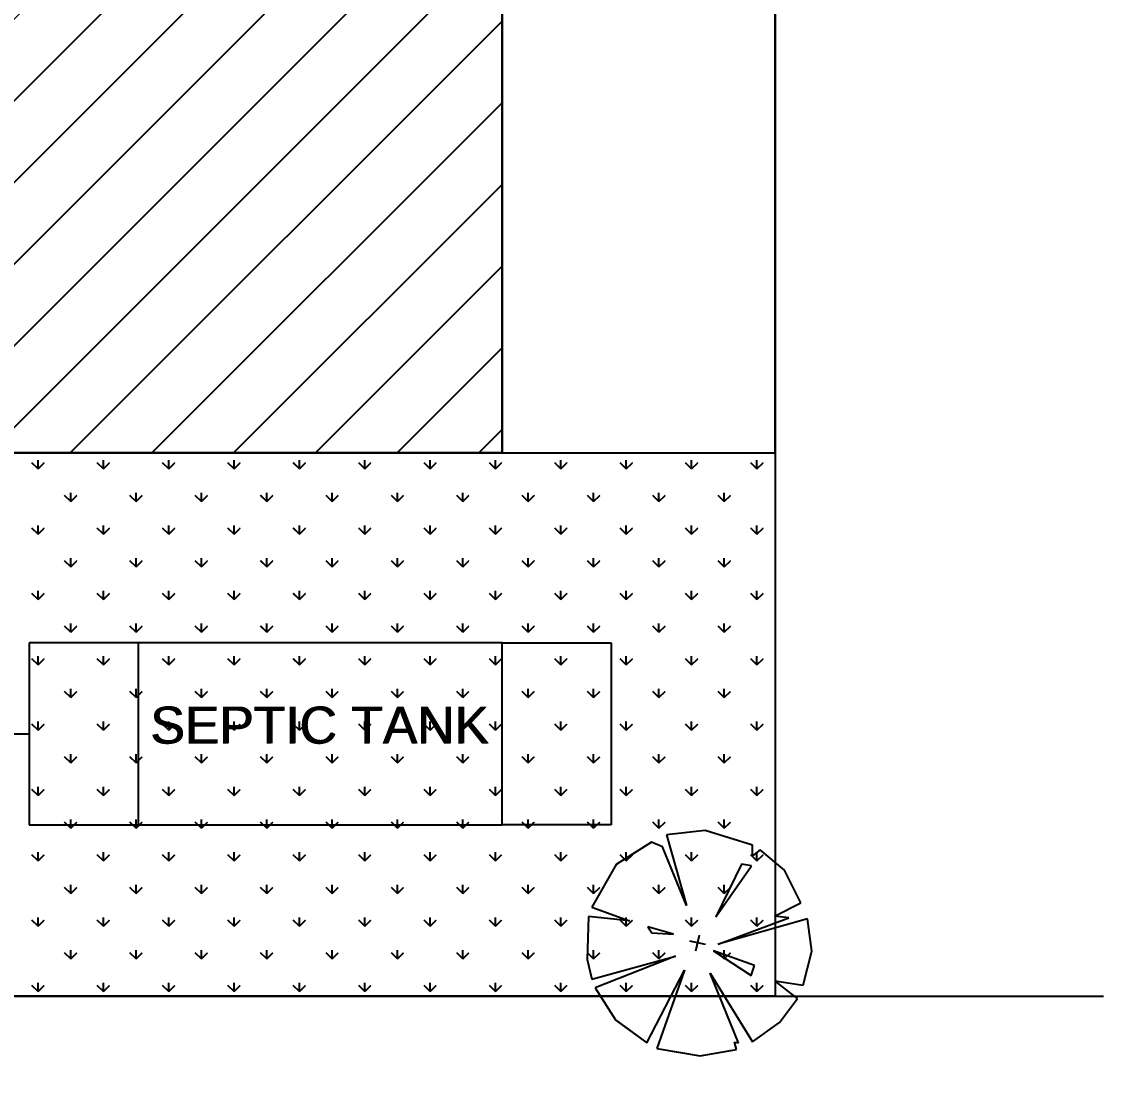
# Model space of a CAD drawing. Header units: metres. Extents: x -9383.9 to -9324.5, y 28762.6 to 28804.7.
# Drawn here: x -9374.06 to -9368.12, y 28786.7 to 28792.5 of the extents above; entities that cross this region are included whole.
import ezdxf

# ---------------------------------------------------------------- set-up
doc = ezdxf.new("R2010")
doc.units = ezdxf.units.M
doc.linetypes.add('CONTINULUS', pattern=[0])
for name, color, linetype, plot in [('BLK_1_LVL_0_BLDG_FOOT_PRINT', 1, 'Continuous', False), ('BLK_1_LVL_0_FRONT_SETBACK', 2, 'Continuous', False), ('BLK_1_LVL_0_SIDE_SETBACK2', 102, 'Continuous', False), ('PLOT_BOUNDARY', 70, 'Continuous', False)]:
    doc.layers.add(name, color=color, linetype=linetype, plot=plot)
for name, color, linetype, lineweight in [('elevation', 5, 'Continuous', 13), ('HATCH', 8, 'Continuous', 0), ('IC', 31, 'Continuous', 0), ('LANDSCAPE', 66, 'Continuous', 13), ('LS-Tree', 96, 'Continuous', 9)]:
    doc.layers.add(name, color=color, linetype=linetype, lineweight=lineweight)
doc.layers.add('SITE_PLAN', color=7, linetype='Continuous')
doc.styles.add('Arial', font='arial.ttf', dxfattribs={"height": 0.2})

# ---------------------------------------------------------------- blocks, each defined once
blk = doc.blocks.new('P8')
at = {"layer": 'LS-Tree', "color": 8}
for p, q in [((-0.1135, 0.759), (-0.3649, 0.6752)), ((0.2217, 0.7311), (-0.1135, 0.759)), ((-0.3649, 0.6752), (-0.1292, 0.2333)), ((0.2375, 0.6595), (0.2217, 0.7311)), ((0.2811, 0.7119), (0.2375, 0.6595)), ((0.4732, 0.6106), (0.2811, 0.7119)), ((-0.454, 0.6036), (-0.6565, 0.4044)), ((-0.3737, 0.5879), (-0.454, 0.6036)), ((0.0838, 0.2001), (0.2462, 0.5914)), ((0.2462, 0.5914), (0.1781, 0.5879)), ((0.6286, 0.4184), (0.4732, 0.6106)), ((-0.1292, 0.2333), (-0.3737, 0.5879)), ((0.1781, 0.5879), (0.0838, 0.2001)), ((-0.6565, 0.4044), (-0.756, 0.0848)), ((0.4714, 0.2909), (0.6286, 0.4184)), ((0.6967, 0.3206), (0.1379, 0.0219)), ((0.1379, 0.0219), (0.5692, 0.2996)), ((0.5692, 0.2996), (0.4714, 0.2909)), ((0.7718, 0.111), (0.6967, 0.3206)), ((-0.756, 0.0848), (-0.4871, 0.0481)), ((0.7648, -0.1283), (0.7718, 0.111)), ((-0.4871, 0.0481), (-0.7648, 0.0167)), ((-0.7648, 0.0167), (-0.7124, -0.2715)), ((-0.1746, 0.0237), (-0.3544, 0.0341)), ((-0.3544, 0.0341), (-0.3213, 0.0009)), ((-0.3213, 0.0009), (-0.1746, 0.0237)), ((0, -0.0551), (0, 0.0551)), ((0.0551, 0), (-0.0551, 0)), ((0.4121, -0.0672), (0.117, -0.0287)), ((0.117, -0.0287), (0.4033, -0.1388)), ((0.4033, -0.1388), (0.4121, -0.0672)), ((-0.653, -0.3956), (-0.1275, -0.1213)), ((-0.1275, -0.1213), (-0.6181, -0.448)), ((0.5692, -0.1405), (0.7648, -0.1283)), ((0.7456, -0.2244), (0.5692, -0.1405)), ((-0.1938, -0.7397), (-0.0483, -0.2009)), ((-0.0483, -0.2009), (-0.1187, -0.7624)), ((0.1275, -0.1842), (0.5081, -0.579)), ((0.4173, -0.6069), (0.1275, -0.1842)), ((-0.7124, -0.2715), (-0.653, -0.3956)), ((0.6618, -0.4113), (0.7456, -0.2244)), ((0.5081, -0.579), (0.6618, -0.4113)), ((-0.6181, -0.448), (-0.4365, -0.6314)), ((-0.4365, -0.6314), (-0.1938, -0.7397)), ((0.1816, -0.7484), (0.4138, -0.6523)), ((0.3894, -0.6069), (0.4173, -0.6069)), ((0.4138, -0.6523), (0.3894, -0.6069)), ((-0.1187, -0.7624), (0.1816, -0.7484))]:
    blk.add_line(p, q, dxfattribs=at)

msp = doc.modelspace()

# ---------------------------------------------------------------- hatches: boundary and pattern name
at = {"layer": 'HATCH', "linetype": 'CONTINULUS', "ltscale": 0.05}
h = msp.add_hatch(dxfattribs=at)
h.set_pattern_fill('ANSI31', color=256, scale=0.1)
h.set_pattern_definition([(45, (118.69473, 0.23734), (-0.224506403, 0.224506403), [])])
h.paths.add_polyline_path([(-9371.4241, 28790.1278), (-9371.4241, 28801.4138), (-9377.1351, 28801.4138), (-9377.1351, 28803.1438), (-9380.5921, 28803.1438), (-9380.5921, 28792.4988), (-9376.2481, 28792.4988), (-9376.2481, 28790.1278)])
at = {"layer": 'LANDSCAPE', "linetype": 'CONTINULUS', "ltscale": 0.05}
h = msp.add_hatch(dxfattribs=at)
h.set_pattern_fill('GRASS', color=256, scale=0.01)
h.set_pattern_definition([(90, (118.69473, 0.23734), (-0.1796051224, 0.1796051224), [0.047625, -0.3115852448]), (45, (118.69473, 0.23734), (-0.1796051224, 0.1796051224), [0.047625, -0.206375]), (135, (118.69473, 0.23734), (-0.1796051224, -0.1796051224), [0.047625, -0.206375])])
h.paths.add_polyline_path([(-9369.9241, 28787.1418), (-9376.2481, 28787.1418), (-9376.2481, 28790.1278), (-9369.9241, 28790.1278)])

# ---------------------------------------------------------------- linework, layer by layer
at = {"layer": 'BLK_1_LVL_0_BLDG_FOOT_PRINT', "color": 25}
msp.add_lwpolyline([(-9371.4241, 28790.1278), (-9371.4241, 28801.4138), (-9377.1351, 28801.4138), (-9377.1351, 28803.1438), (-9380.5921, 28803.1438), (-9380.5921, 28792.4988), (-9376.2481, 28792.4988), (-9376.2481, 28790.1278)], close=True, dxfattribs=at)
at = {"layer": 'BLK_1_LVL_0_FRONT_SETBACK', "color": 2}
msp.add_lwpolyline([(-9369.9241, 28787.1418), (-9380.5921, 28787.1418), (-9380.5921, 28792.4988), (-9376.2481, 28792.4988), (-9376.2481, 28790.1278), (-9369.9241, 28790.1278)], close=True, dxfattribs=at)
at = {"layer": 'BLK_1_LVL_0_SIDE_SETBACK2', "color": 102}
msp.add_lwpolyline([(-9371.4241, 28790.1278), (-9369.9241, 28790.1278), (-9369.9241, 28803.1438), (-9371.4241, 28803.1438)], close=True, dxfattribs=at)
at = {"layer": 'elevation', "ltscale": 0.9}
msp.add_line((-9382.2747, 28787.1418), (-9368.1193, 28787.1418), dxfattribs=at)
at = {"layer": 'IC', "linetype": 'CONTINULUS', "ltscale": 0.05}
msp.add_line((-9374.2191, 28788.5831), (-9374.0241, 28788.5831), dxfattribs=at)
for points in [[(-9373.4241, 28789.0831), (-9374.0241, 28789.0831), (-9374.0241, 28788.0831), (-9373.4241, 28788.0831)], [(-9371.4241, 28789.0831), (-9370.8241, 28789.0831), (-9370.8241, 28788.0831), (-9371.4241, 28788.0831)]]:
    msp.add_lwpolyline(points, dxfattribs=at)
at = {"layer": 'IC'}
msp.add_lwpolyline([(-9373.4241, 28788.0831), (-9371.4241, 28788.0831), (-9371.4241, 28789.0831), (-9373.4241, 28789.0831)], close=True, dxfattribs=at)
at = {"layer": 'LANDSCAPE', "ltscale": 0.05}
msp.add_lwpolyline([(-9369.9241, 28787.1418), (-9376.2481, 28787.1418), (-9376.2481, 28790.1278), (-9369.9241, 28790.1278)], close=True, dxfattribs=at)
at = {"layer": 'PLOT_BOUNDARY'}
msp.add_lwpolyline([(-9369.9241, 28787.1418), (-9380.5921, 28787.1418), (-9380.5921, 28803.1438), (-9369.9241, 28803.1438)], close=True, dxfattribs=at)
at = {"layer": 'PLOT_BOUNDARY', "linetype": 'CONTINULUS', "ltscale": 0.05}
msp.add_lwpolyline([(-9371.4241, 28790.1278), (-9376.2481, 28790.1278), (-9376.2481, 28792.4988), (-9380.5921, 28792.4988), (-9380.5921, 28803.1438), (-9377.1351, 28803.1438), (-9377.1351, 28801.4138), (-9371.4241, 28801.4138)], close=True, dxfattribs=at)
at = {"layer": 'SITE_PLAN'}
for p, q in [((-9371.4241, 28803.1438), (-9371.4241, 28790.1278)), ((-9369.9241, 28803.1438), (-9369.9241, 28787.1418)), ((-9369.9241, 28790.1278), (-9369.9241, 28803.1438)), ((-9371.4241, 28790.1278), (-9371.4241, 28801.4138)), ((-9376.2481, 28790.1278), (-9371.4241, 28790.1278)), ((-9376.2481, 28790.1278), (-9369.9241, 28790.1278)), ((-9371.4241, 28790.1278), (-9369.9241, 28790.1278)), ((-9369.9241, 28790.1278), (-9369.9241, 28787.1418)), ((-9371.4241, 28789.0831), (-9373.4241, 28789.0831)), ((-9373.4241, 28789.0831), (-9373.4241, 28788.0831)), ((-9371.4241, 28788.0831), (-9371.4241, 28789.0831)), ((-9373.4241, 28788.0831), (-9371.4241, 28788.0831)), ((-9370.3076, 28788.0513), (-9370.5202, 28788.0286)), ((-9370.5202, 28788.0286), (-9370.4106, 28787.6399)), ((-9370.0484, 28787.9715), (-9370.3076, 28788.0513)), ((-9370.6026, 28787.9876), (-9370.7965, 28787.8656)), ((-9370.5421, 28787.9613), (-9370.6026, 28787.9876)), ((-9370.0483, 28787.9124), (-9370.0484, 28787.9715)), ((-9370.4106, 28787.6399), (-9370.5421, 28787.9613)), ((-9370.0049, 28787.9462), (-9370.0483, 28787.9124)), ((-9369.8711, 28787.8333), (-9370.0049, 28787.9462)), ((-9370.7965, 28787.8656), (-9370.93, 28787.631)), ((-9370.1075, 28787.8662), (-9370.2486, 28787.577)), ((-9370.2486, 28787.577), (-9370.0532, 28787.8573)), ((-9370.0532, 28787.8573), (-9370.1075, 28787.8662)), ((-9369.7818, 28787.6551), (-9369.8711, 28787.8333)), ((-9370.93, 28787.631), (-9370.7245, 28787.5557)), ((-9369.9276, 28787.5818), (-9369.7818, 28787.6551)), ((-9370.9486, 28787.5788), (-9370.957, 28787.3427)), ((-9370.7245, 28787.5557), (-9370.9486, 28787.5788)), ((-9370.2366, 28787.4273), (-9369.849, 28787.5718)), ((-9369.745, 28787.5663), (-9370.2366, 28787.4273)), ((-9369.849, 28787.5718), (-9369.9276, 28787.5818)), ((-9369.722, 28787.3883), (-9369.745, 28787.5663)), ((-9370.4825, 28787.4826), (-9370.6224, 28787.5218)), ((-9370.6224, 28787.5218), (-9370.602, 28787.49)), ((-9370.602, 28787.49), (-9370.4825, 28787.4826)), ((-9370.3057, 28787.4244), (-9370.3925, 28787.4434)), ((-9370.3586, 28787.3905), (-9370.3396, 28787.4773)), ((-9370.036, 28787.3099), (-9370.2619, 28787.3911)), ((-9370.2619, 28787.3911), (-9370.0553, 28787.255)), ((-9369.7687, 28787.201), (-9369.722, 28787.3883)), ((-9370.957, 28787.3427), (-9370.9317, 28787.2348)), ((-9370.9317, 28787.2348), (-9370.4704, 28787.3603)), ((-9370.4704, 28787.3603), (-9370.9132, 28787.1875)), ((-9370.6292, 28786.8846), (-9370.4218, 28787.284)), ((-9370.4218, 28787.284), (-9370.574, 28786.8538)), ((-9370.2804, 28787.2668), (-9370.0486, 28786.8902)), ((-9370.125, 28786.8838), (-9370.2804, 28787.2668)), ((-9370.0553, 28787.255), (-9370.036, 28787.3099)), ((-9369.9249, 28787.225), (-9369.7687, 28787.201)), ((-9369.8004, 28787.1286), (-9369.9249, 28787.225)), ((-9369.9241, 28787.1418), (-9380.5921, 28787.1418)), ((-9369.9241, 28787.1418), (-9380.5921, 28787.1418)), ((-9370.9132, 28787.1875), (-9370.8017, 28787.0117)), ((-9369.8987, 28786.9958), (-9369.8004, 28787.1286)), ((-9370.8017, 28787.0117), (-9370.6292, 28786.8846)), ((-9370.0486, 28786.8902), (-9369.8987, 28786.9958)), ((-9370.574, 28786.8538), (-9370.335, 28786.813)), ((-9370.335, 28786.813), (-9370.1355, 28786.8487)), ((-9370.147, 28786.8887), (-9370.125, 28786.8838)), ((-9370.1355, 28786.8487), (-9370.147, 28786.8887))]:
    msp.add_line(p, q, dxfattribs=at)
at = {"layer": 'SITE_PLAN', "ltscale": 0.05}
for p, q in [((-9371.4241, 28801.4138), (-9371.4241, 28790.1278)), ((-9376.0427, 28790.1278), (-9371.4241, 28794.7464)), ((-9375.5937, 28790.1278), (-9371.4241, 28794.2974)), ((-9375.1447, 28790.1278), (-9371.4241, 28793.8484)), ((-9374.6957, 28790.1278), (-9371.4241, 28793.3994)), ((-9374.2466, 28790.1278), (-9371.4241, 28792.9504)), ((-9373.7976, 28790.1278), (-9371.4241, 28792.5014)), ((-9373.3486, 28790.1278), (-9371.4241, 28792.0523)), ((-9372.8996, 28790.1278), (-9371.4241, 28791.6033)), ((-9372.4506, 28790.1278), (-9371.4241, 28791.1543)), ((-9372.0016, 28790.1278), (-9371.4241, 28790.7053)), ((-9371.5526, 28790.1278), (-9371.4241, 28790.2563)), ((-9376.2481, 28790.1278), (-9369.9241, 28790.1278)), ((-9371.4241, 28790.1278), (-9376.2481, 28790.1278)), ((-9369.9241, 28790.1278), (-9369.9241, 28787.1418)), ((-9373.9748, 28790.0404), (-9374.0085, 28790.0741)), ((-9373.9748, 28790.0404), (-9373.9748, 28790.0881)), ((-9373.9748, 28790.0404), (-9373.9411, 28790.0741)), ((-9373.6156, 28790.0404), (-9373.6493, 28790.0741)), ((-9373.6156, 28790.0404), (-9373.6156, 28790.0881)), ((-9373.6156, 28790.0404), (-9373.5819, 28790.0741)), ((-9373.2564, 28790.0404), (-9373.2901, 28790.0741)), ((-9373.2564, 28790.0404), (-9373.2564, 28790.0881)), ((-9373.2564, 28790.0404), (-9373.2227, 28790.0741)), ((-9372.8972, 28790.0404), (-9372.9308, 28790.0741)), ((-9372.8972, 28790.0404), (-9372.8972, 28790.0881)), ((-9372.8972, 28790.0404), (-9372.8635, 28790.0741)), ((-9372.538, 28790.0404), (-9372.5716, 28790.0741)), ((-9372.538, 28790.0404), (-9372.538, 28790.0881)), ((-9372.538, 28790.0404), (-9372.5043, 28790.0741)), ((-9372.1788, 28790.0404), (-9372.2124, 28790.0741)), ((-9372.1788, 28790.0404), (-9372.1788, 28790.0881)), ((-9372.1788, 28790.0404), (-9372.1451, 28790.0741)), ((-9371.8195, 28790.0404), (-9371.8532, 28790.0741)), ((-9371.8195, 28790.0404), (-9371.8195, 28790.0881)), ((-9371.8195, 28790.0404), (-9371.7859, 28790.0741)), ((-9371.4603, 28790.0404), (-9371.494, 28790.0741)), ((-9371.4603, 28790.0404), (-9371.4603, 28790.0881)), ((-9371.4603, 28790.0404), (-9371.4267, 28790.0741)), ((-9371.1011, 28790.0404), (-9371.1348, 28790.0741)), ((-9371.1011, 28790.0404), (-9371.1011, 28790.0881)), ((-9371.1011, 28790.0404), (-9371.0674, 28790.0741)), ((-9370.7419, 28790.0404), (-9370.7756, 28790.0741)), ((-9370.7419, 28790.0404), (-9370.7419, 28790.0881)), ((-9370.7419, 28790.0404), (-9370.7082, 28790.0741)), ((-9370.3827, 28790.0404), (-9370.4164, 28790.0741)), ((-9370.3827, 28790.0404), (-9370.3827, 28790.0881)), ((-9370.3827, 28790.0404), (-9370.349, 28790.0741)), ((-9370.0235, 28790.0404), (-9370.0572, 28790.0741)), ((-9370.0235, 28790.0404), (-9370.0235, 28790.0881)), ((-9370.0235, 28790.0404), (-9369.9898, 28790.0741)), ((-9373.7952, 28789.8608), (-9373.8289, 28789.8945)), ((-9373.7952, 28789.8608), (-9373.7952, 28789.9085)), ((-9373.7952, 28789.8608), (-9373.7615, 28789.8945)), ((-9373.436, 28789.8608), (-9373.4697, 28789.8945)), ((-9373.436, 28789.8608), (-9373.436, 28789.9085)), ((-9373.436, 28789.8608), (-9373.4023, 28789.8945)), ((-9373.0768, 28789.8608), (-9373.1105, 28789.8945)), ((-9373.0768, 28789.8608), (-9373.0768, 28789.9085)), ((-9373.0768, 28789.8608), (-9373.0431, 28789.8945)), ((-9372.7176, 28789.8608), (-9372.7512, 28789.8945)), ((-9372.7176, 28789.8608), (-9372.7176, 28789.9085)), ((-9372.7176, 28789.8608), (-9372.6839, 28789.8945)), ((-9372.3584, 28789.8608), (-9372.392, 28789.8945)), ((-9372.3584, 28789.8608), (-9372.3584, 28789.9085)), ((-9372.3584, 28789.8608), (-9372.3247, 28789.8945)), ((-9371.9991, 28789.8608), (-9372.0328, 28789.8945)), ((-9371.9991, 28789.8608), (-9371.9991, 28789.9085)), ((-9371.9991, 28789.8608), (-9371.9655, 28789.8945)), ((-9371.6399, 28789.8608), (-9371.6736, 28789.8945)), ((-9371.6399, 28789.8608), (-9371.6399, 28789.9085)), ((-9371.6399, 28789.8608), (-9371.6063, 28789.8945)), ((-9371.2807, 28789.8608), (-9371.3144, 28789.8945)), ((-9371.2807, 28789.8608), (-9371.2807, 28789.9085)), ((-9371.2807, 28789.8608), (-9371.247, 28789.8945)), ((-9370.9215, 28789.8608), (-9370.9552, 28789.8945)), ((-9370.9215, 28789.8608), (-9370.9215, 28789.9085)), ((-9370.9215, 28789.8608), (-9370.8878, 28789.8945)), ((-9370.5623, 28789.8608), (-9370.596, 28789.8945)), ((-9370.5623, 28789.8608), (-9370.5623, 28789.9085)), ((-9370.5623, 28789.8608), (-9370.5286, 28789.8945)), ((-9370.2031, 28789.8608), (-9370.2368, 28789.8945)), ((-9370.2031, 28789.8608), (-9370.2031, 28789.9085)), ((-9370.2031, 28789.8608), (-9370.1694, 28789.8945)), ((-9373.9748, 28789.6812), (-9374.0085, 28789.7149)), ((-9373.9748, 28789.6812), (-9373.9748, 28789.7289)), ((-9373.9748, 28789.6812), (-9373.9411, 28789.7149)), ((-9373.6156, 28789.6812), (-9373.6493, 28789.7149)), ((-9373.6156, 28789.6812), (-9373.6156, 28789.7289)), ((-9373.6156, 28789.6812), (-9373.5819, 28789.7149)), ((-9373.2564, 28789.6812), (-9373.2901, 28789.7149)), ((-9373.2564, 28789.6812), (-9373.2564, 28789.7289)), ((-9373.2564, 28789.6812), (-9373.2227, 28789.7149)), ((-9372.8972, 28789.6812), (-9372.9308, 28789.7149)), ((-9372.8972, 28789.6812), (-9372.8972, 28789.7289)), ((-9372.8972, 28789.6812), (-9372.8635, 28789.7149)), ((-9372.538, 28789.6812), (-9372.5716, 28789.7149)), ((-9372.538, 28789.6812), (-9372.538, 28789.7289)), ((-9372.538, 28789.6812), (-9372.5043, 28789.7149)), ((-9372.1788, 28789.6812), (-9372.2124, 28789.7149)), ((-9372.1788, 28789.6812), (-9372.1788, 28789.7289)), ((-9372.1788, 28789.6812), (-9372.1451, 28789.7149)), ((-9371.8195, 28789.6812), (-9371.8532, 28789.7149)), ((-9371.8195, 28789.6812), (-9371.8195, 28789.7289)), ((-9371.8195, 28789.6812), (-9371.7859, 28789.7149)), ((-9371.4603, 28789.6812), (-9371.494, 28789.7149)), ((-9371.4603, 28789.6812), (-9371.4603, 28789.7289)), ((-9371.4603, 28789.6812), (-9371.4267, 28789.7149)), ((-9371.1011, 28789.6812), (-9371.1348, 28789.7149)), ((-9371.1011, 28789.6812), (-9371.1011, 28789.7289)), ((-9371.1011, 28789.6812), (-9371.0674, 28789.7149)), ((-9370.7419, 28789.6812), (-9370.7756, 28789.7149)), ((-9370.7419, 28789.6812), (-9370.7419, 28789.7289)), ((-9370.7419, 28789.6812), (-9370.7082, 28789.7149)), ((-9370.3827, 28789.6812), (-9370.4164, 28789.7149)), ((-9370.3827, 28789.6812), (-9370.3827, 28789.7289)), ((-9370.3827, 28789.6812), (-9370.349, 28789.7149)), ((-9370.0235, 28789.6812), (-9370.0572, 28789.7149)), ((-9370.0235, 28789.6812), (-9370.0235, 28789.7289)), ((-9370.0235, 28789.6812), (-9369.9898, 28789.7149)), ((-9373.7952, 28789.5016), (-9373.8289, 28789.5353)), ((-9373.7952, 28789.5016), (-9373.7952, 28789.5492)), ((-9373.7952, 28789.5016), (-9373.7615, 28789.5353)), ((-9373.436, 28789.5016), (-9373.4697, 28789.5353)), ((-9373.436, 28789.5016), (-9373.436, 28789.5492)), ((-9373.436, 28789.5016), (-9373.4023, 28789.5353)), ((-9373.0768, 28789.5016), (-9373.1105, 28789.5353)), ((-9373.0768, 28789.5016), (-9373.0768, 28789.5492)), ((-9373.0768, 28789.5016), (-9373.0431, 28789.5353)), ((-9372.7176, 28789.5016), (-9372.7512, 28789.5353)), ((-9372.7176, 28789.5016), (-9372.7176, 28789.5492)), ((-9372.7176, 28789.5016), (-9372.6839, 28789.5353)), ((-9372.3584, 28789.5016), (-9372.392, 28789.5353)), ((-9372.3584, 28789.5016), (-9372.3584, 28789.5492)), ((-9372.3584, 28789.5016), (-9372.3247, 28789.5353)), ((-9371.9991, 28789.5016), (-9372.0328, 28789.5353)), ((-9371.9991, 28789.5016), (-9371.9991, 28789.5492)), ((-9371.9991, 28789.5016), (-9371.9655, 28789.5353)), ((-9371.6399, 28789.5016), (-9371.6736, 28789.5353)), ((-9371.6399, 28789.5016), (-9371.6399, 28789.5492)), ((-9371.6399, 28789.5016), (-9371.6063, 28789.5353)), ((-9371.2807, 28789.5016), (-9371.3144, 28789.5353)), ((-9371.2807, 28789.5016), (-9371.2807, 28789.5492)), ((-9371.2807, 28789.5016), (-9371.247, 28789.5353)), ((-9370.9215, 28789.5016), (-9370.9552, 28789.5353)), ((-9370.9215, 28789.5016), (-9370.9215, 28789.5492)), ((-9370.9215, 28789.5016), (-9370.8878, 28789.5353)), ((-9370.5623, 28789.5016), (-9370.596, 28789.5353)), ((-9370.5623, 28789.5016), (-9370.5623, 28789.5492)), ((-9370.5623, 28789.5016), (-9370.5286, 28789.5353)), ((-9370.2031, 28789.5016), (-9370.2368, 28789.5353)), ((-9370.2031, 28789.5016), (-9370.2031, 28789.5492)), ((-9370.2031, 28789.5016), (-9370.1694, 28789.5353)), ((-9373.9748, 28789.322), (-9374.0085, 28789.3557)), ((-9373.9748, 28789.322), (-9373.9748, 28789.3696)), ((-9373.9748, 28789.322), (-9373.9411, 28789.3557)), ((-9373.6156, 28789.322), (-9373.6493, 28789.3557)), ((-9373.6156, 28789.322), (-9373.6156, 28789.3696)), ((-9373.6156, 28789.322), (-9373.5819, 28789.3557)), ((-9373.2564, 28789.322), (-9373.2901, 28789.3557)), ((-9373.2564, 28789.322), (-9373.2564, 28789.3696)), ((-9373.2564, 28789.322), (-9373.2227, 28789.3557)), ((-9372.8972, 28789.322), (-9372.9308, 28789.3557)), ((-9372.8972, 28789.322), (-9372.8972, 28789.3696)), ((-9372.8972, 28789.322), (-9372.8635, 28789.3557)), ((-9372.538, 28789.322), (-9372.5716, 28789.3557)), ((-9372.538, 28789.322), (-9372.538, 28789.3696)), ((-9372.538, 28789.322), (-9372.5043, 28789.3557)), ((-9372.1788, 28789.322), (-9372.2124, 28789.3557)), ((-9372.1788, 28789.322), (-9372.1788, 28789.3696)), ((-9372.1788, 28789.322), (-9372.1451, 28789.3557)), ((-9371.8195, 28789.322), (-9371.8532, 28789.3557)), ((-9371.8195, 28789.322), (-9371.8195, 28789.3696)), ((-9371.8195, 28789.322), (-9371.7859, 28789.3557)), ((-9371.4603, 28789.322), (-9371.494, 28789.3557)), ((-9371.4603, 28789.322), (-9371.4603, 28789.3696)), ((-9371.4603, 28789.322), (-9371.4267, 28789.3557)), ((-9371.1011, 28789.322), (-9371.1348, 28789.3557)), ((-9371.1011, 28789.322), (-9371.1011, 28789.3696)), ((-9371.1011, 28789.322), (-9371.0674, 28789.3557)), ((-9370.7419, 28789.322), (-9370.7756, 28789.3557)), ((-9370.7419, 28789.322), (-9370.7419, 28789.3696)), ((-9370.7419, 28789.322), (-9370.7082, 28789.3557)), ((-9370.3827, 28789.322), (-9370.4164, 28789.3557)), ((-9370.3827, 28789.322), (-9370.3827, 28789.3696)), ((-9370.3827, 28789.322), (-9370.349, 28789.3557)), ((-9370.0235, 28789.322), (-9370.0572, 28789.3557)), ((-9370.0235, 28789.322), (-9370.0235, 28789.3696)), ((-9370.0235, 28789.322), (-9369.9898, 28789.3557)), ((-9373.7952, 28789.1424), (-9373.8289, 28789.1761)), ((-9373.7952, 28789.1424), (-9373.7952, 28789.19)), ((-9373.7952, 28789.1424), (-9373.7615, 28789.1761)), ((-9373.436, 28789.1424), (-9373.4697, 28789.1761)), ((-9373.436, 28789.1424), (-9373.436, 28789.19)), ((-9373.436, 28789.1424), (-9373.4023, 28789.1761)), ((-9373.0768, 28789.1424), (-9373.1105, 28789.1761)), ((-9373.0768, 28789.1424), (-9373.0768, 28789.19)), ((-9373.0768, 28789.1424), (-9373.0431, 28789.1761)), ((-9372.7176, 28789.1424), (-9372.7512, 28789.1761)), ((-9372.7176, 28789.1424), (-9372.7176, 28789.19)), ((-9372.7176, 28789.1424), (-9372.6839, 28789.1761)), ((-9372.3584, 28789.1424), (-9372.392, 28789.1761)), ((-9372.3584, 28789.1424), (-9372.3584, 28789.19)), ((-9372.3584, 28789.1424), (-9372.3247, 28789.1761)), ((-9371.9991, 28789.1424), (-9372.0328, 28789.1761)), ((-9371.9991, 28789.1424), (-9371.9991, 28789.19)), ((-9371.9991, 28789.1424), (-9371.9655, 28789.1761)), ((-9371.6399, 28789.1424), (-9371.6736, 28789.1761)), ((-9371.6399, 28789.1424), (-9371.6399, 28789.19)), ((-9371.6399, 28789.1424), (-9371.6063, 28789.1761)), ((-9371.2807, 28789.1424), (-9371.3144, 28789.1761)), ((-9371.2807, 28789.1424), (-9371.2807, 28789.19)), ((-9371.2807, 28789.1424), (-9371.247, 28789.1761)), ((-9370.9215, 28789.1424), (-9370.9552, 28789.1761)), ((-9370.9215, 28789.1424), (-9370.9215, 28789.19)), ((-9370.9215, 28789.1424), (-9370.8878, 28789.1761)), ((-9370.5623, 28789.1424), (-9370.596, 28789.1761)), ((-9370.5623, 28789.1424), (-9370.5623, 28789.19)), ((-9370.5623, 28789.1424), (-9370.5286, 28789.1761)), ((-9370.2031, 28789.1424), (-9370.2368, 28789.1761)), ((-9370.2031, 28789.1424), (-9370.2031, 28789.19)), ((-9370.2031, 28789.1424), (-9370.1694, 28789.1761)), ((-9373.4241, 28789.0831), (-9374.0241, 28789.0831)), ((-9374.0241, 28789.0831), (-9374.0241, 28788.0831)), ((-9371.4241, 28789.0831), (-9370.8241, 28789.0831)), ((-9370.8241, 28789.0831), (-9370.8241, 28788.0831)), ((-9373.9748, 28788.9628), (-9374.0085, 28788.9965)), ((-9373.9748, 28788.9628), (-9373.9748, 28789.0104)), ((-9373.9748, 28788.9628), (-9373.9411, 28788.9965)), ((-9373.6156, 28788.9628), (-9373.6493, 28788.9965)), ((-9373.6156, 28788.9628), (-9373.6156, 28789.0104)), ((-9373.6156, 28788.9628), (-9373.5819, 28788.9965)), ((-9373.2564, 28788.9628), (-9373.2901, 28788.9965)), ((-9373.2564, 28788.9628), (-9373.2564, 28789.0104)), ((-9373.2564, 28788.9628), (-9373.2227, 28788.9965)), ((-9372.8972, 28788.9628), (-9372.9308, 28788.9965)), ((-9372.8972, 28788.9628), (-9372.8972, 28789.0104)), ((-9372.8972, 28788.9628), (-9372.8635, 28788.9965)), ((-9372.538, 28788.9628), (-9372.5716, 28788.9965)), ((-9372.538, 28788.9628), (-9372.538, 28789.0104)), ((-9372.538, 28788.9628), (-9372.5043, 28788.9965)), ((-9372.1788, 28788.9628), (-9372.2124, 28788.9965)), ((-9372.1788, 28788.9628), (-9372.1788, 28789.0104)), ((-9372.1788, 28788.9628), (-9372.1451, 28788.9965)), ((-9371.8195, 28788.9628), (-9371.8532, 28788.9965)), ((-9371.8195, 28788.9628), (-9371.8195, 28789.0104)), ((-9371.8195, 28788.9628), (-9371.7859, 28788.9965)), ((-9371.4603, 28788.9628), (-9371.494, 28788.9965)), ((-9371.4603, 28788.9628), (-9371.4603, 28789.0104)), ((-9371.4603, 28788.9628), (-9371.4267, 28788.9965)), ((-9371.1011, 28788.9628), (-9371.1348, 28788.9965)), ((-9371.1011, 28788.9628), (-9371.1011, 28789.0104)), ((-9371.1011, 28788.9628), (-9371.0674, 28788.9965)), ((-9370.7419, 28788.9628), (-9370.7756, 28788.9965)), ((-9370.7419, 28788.9628), (-9370.7419, 28789.0104)), ((-9370.7419, 28788.9628), (-9370.7082, 28788.9965)), ((-9370.3827, 28788.9628), (-9370.4164, 28788.9965)), ((-9370.3827, 28788.9628), (-9370.3827, 28789.0104)), ((-9370.3827, 28788.9628), (-9370.349, 28788.9965)), ((-9370.0235, 28788.9628), (-9370.0572, 28788.9965)), ((-9370.0235, 28788.9628), (-9370.0235, 28789.0104)), ((-9370.0235, 28788.9628), (-9369.9898, 28788.9965)), ((-9373.7952, 28788.7832), (-9373.8289, 28788.8169)), ((-9373.7952, 28788.7832), (-9373.7952, 28788.8308)), ((-9373.7952, 28788.7832), (-9373.7615, 28788.8169)), ((-9373.436, 28788.7832), (-9373.4697, 28788.8169)), ((-9373.436, 28788.7832), (-9373.436, 28788.8308)), ((-9373.436, 28788.7832), (-9373.4023, 28788.8169)), ((-9373.0768, 28788.7832), (-9373.1105, 28788.8169)), ((-9373.0768, 28788.7832), (-9373.0768, 28788.8308)), ((-9373.0768, 28788.7832), (-9373.0431, 28788.8169)), ((-9372.7176, 28788.7832), (-9372.7512, 28788.8169)), ((-9372.7176, 28788.7832), (-9372.7176, 28788.8308)), ((-9372.7176, 28788.7832), (-9372.6839, 28788.8169)), ((-9372.3584, 28788.7832), (-9372.392, 28788.8169)), ((-9372.3584, 28788.7832), (-9372.3584, 28788.8308)), ((-9372.3584, 28788.7832), (-9372.3247, 28788.8169)), ((-9371.9991, 28788.7832), (-9372.0328, 28788.8169)), ((-9371.9991, 28788.7832), (-9371.9991, 28788.8308)), ((-9371.9991, 28788.7832), (-9371.9655, 28788.8169)), ((-9371.6399, 28788.7832), (-9371.6736, 28788.8169)), ((-9371.6399, 28788.7832), (-9371.6399, 28788.8308)), ((-9371.6399, 28788.7832), (-9371.6063, 28788.8169)), ((-9371.2807, 28788.7832), (-9371.3144, 28788.8169)), ((-9371.2807, 28788.7832), (-9371.2807, 28788.8308)), ((-9371.2807, 28788.7832), (-9371.247, 28788.8169)), ((-9370.9215, 28788.7832), (-9370.9552, 28788.8169)), ((-9370.9215, 28788.7832), (-9370.9215, 28788.8308)), ((-9370.9215, 28788.7832), (-9370.8878, 28788.8169)), ((-9370.5623, 28788.7832), (-9370.596, 28788.8169)), ((-9370.5623, 28788.7832), (-9370.5623, 28788.8308)), ((-9370.5623, 28788.7832), (-9370.5286, 28788.8169)), ((-9370.2031, 28788.7832), (-9370.2368, 28788.8169)), ((-9370.2031, 28788.7832), (-9370.2031, 28788.8308)), ((-9370.2031, 28788.7832), (-9370.1694, 28788.8169)), ((-9373.9748, 28788.6036), (-9374.0085, 28788.6373)), ((-9373.9748, 28788.6036), (-9373.9748, 28788.6512)), ((-9373.9748, 28788.6036), (-9373.9411, 28788.6373)), ((-9373.6156, 28788.6036), (-9373.6493, 28788.6373)), ((-9373.6156, 28788.6036), (-9373.6156, 28788.6512)), ((-9373.6156, 28788.6036), (-9373.5819, 28788.6373)), ((-9373.2564, 28788.6036), (-9373.2901, 28788.6373)), ((-9373.2564, 28788.6036), (-9373.2564, 28788.6512)), ((-9373.2564, 28788.6036), (-9373.2227, 28788.6373)), ((-9372.8972, 28788.6036), (-9372.9308, 28788.6373)), ((-9372.8972, 28788.6036), (-9372.8972, 28788.6512)), ((-9372.8972, 28788.6036), (-9372.8635, 28788.6373)), ((-9372.538, 28788.6036), (-9372.5716, 28788.6373)), ((-9372.538, 28788.6036), (-9372.538, 28788.6512)), ((-9372.538, 28788.6036), (-9372.5043, 28788.6373)), ((-9372.1788, 28788.6036), (-9372.2124, 28788.6373)), ((-9372.1788, 28788.6036), (-9372.1788, 28788.6512)), ((-9372.1788, 28788.6036), (-9372.1451, 28788.6373)), ((-9371.8195, 28788.6036), (-9371.8532, 28788.6373)), ((-9371.8195, 28788.6036), (-9371.8195, 28788.6512)), ((-9371.8195, 28788.6036), (-9371.7859, 28788.6373)), ((-9371.4603, 28788.6036), (-9371.494, 28788.6373)), ((-9371.4603, 28788.6036), (-9371.4603, 28788.6512)), ((-9371.4603, 28788.6036), (-9371.4267, 28788.6373)), ((-9371.1011, 28788.6036), (-9371.1348, 28788.6373)), ((-9371.1011, 28788.6036), (-9371.1011, 28788.6512)), ((-9371.1011, 28788.6036), (-9371.0674, 28788.6373)), ((-9370.7419, 28788.6036), (-9370.7756, 28788.6373)), ((-9370.7419, 28788.6036), (-9370.7419, 28788.6512)), ((-9370.7419, 28788.6036), (-9370.7082, 28788.6373)), ((-9370.3827, 28788.6036), (-9370.4164, 28788.6373)), ((-9370.3827, 28788.6036), (-9370.3827, 28788.6512)), ((-9370.3827, 28788.6036), (-9370.349, 28788.6373)), ((-9370.0235, 28788.6036), (-9370.0572, 28788.6373)), ((-9370.0235, 28788.6036), (-9370.0235, 28788.6512)), ((-9370.0235, 28788.6036), (-9369.9898, 28788.6373)), ((-9374.2191, 28788.5831), (-9374.0241, 28788.5831)), ((-9373.7952, 28788.424), (-9373.8289, 28788.4577)), ((-9373.7952, 28788.424), (-9373.7952, 28788.4716)), ((-9373.7952, 28788.424), (-9373.7615, 28788.4577)), ((-9373.436, 28788.424), (-9373.4697, 28788.4577)), ((-9373.436, 28788.424), (-9373.436, 28788.4716)), ((-9373.436, 28788.424), (-9373.4023, 28788.4577)), ((-9373.0768, 28788.424), (-9373.1105, 28788.4577)), ((-9373.0768, 28788.424), (-9373.0768, 28788.4716)), ((-9373.0768, 28788.424), (-9373.0431, 28788.4577)), ((-9372.7176, 28788.424), (-9372.7512, 28788.4577)), ((-9372.7176, 28788.424), (-9372.7176, 28788.4716)), ((-9372.7176, 28788.424), (-9372.6839, 28788.4577)), ((-9372.3584, 28788.424), (-9372.392, 28788.4577)), ((-9372.3584, 28788.424), (-9372.3584, 28788.4716)), ((-9372.3584, 28788.424), (-9372.3247, 28788.4577)), ((-9371.9991, 28788.424), (-9372.0328, 28788.4577)), ((-9371.9991, 28788.424), (-9371.9991, 28788.4716)), ((-9371.9991, 28788.424), (-9371.9655, 28788.4577)), ((-9371.6399, 28788.424), (-9371.6736, 28788.4577)), ((-9371.6399, 28788.424), (-9371.6399, 28788.4716)), ((-9371.6399, 28788.424), (-9371.6063, 28788.4577)), ((-9371.2807, 28788.424), (-9371.3144, 28788.4577)), ((-9371.2807, 28788.424), (-9371.2807, 28788.4716)), ((-9371.2807, 28788.424), (-9371.247, 28788.4577)), ((-9370.9215, 28788.424), (-9370.9552, 28788.4577)), ((-9370.9215, 28788.424), (-9370.9215, 28788.4716)), ((-9370.9215, 28788.424), (-9370.8878, 28788.4577)), ((-9370.5623, 28788.424), (-9370.596, 28788.4577)), ((-9370.5623, 28788.424), (-9370.5623, 28788.4716)), ((-9370.5623, 28788.424), (-9370.5286, 28788.4577)), ((-9370.2031, 28788.424), (-9370.2368, 28788.4577)), ((-9370.2031, 28788.424), (-9370.2031, 28788.4716)), ((-9370.2031, 28788.424), (-9370.1694, 28788.4577)), ((-9373.9748, 28788.2444), (-9374.0085, 28788.2781)), ((-9373.9748, 28788.2444), (-9373.9748, 28788.292)), ((-9373.9748, 28788.2444), (-9373.9411, 28788.2781)), ((-9373.6156, 28788.2444), (-9373.6493, 28788.2781)), ((-9373.6156, 28788.2444), (-9373.6156, 28788.292)), ((-9373.6156, 28788.2444), (-9373.5819, 28788.2781)), ((-9373.2564, 28788.2444), (-9373.2901, 28788.2781)), ((-9373.2564, 28788.2444), (-9373.2564, 28788.292)), ((-9373.2564, 28788.2444), (-9373.2227, 28788.2781)), ((-9372.8972, 28788.2444), (-9372.9308, 28788.2781)), ((-9372.8972, 28788.2444), (-9372.8972, 28788.292)), ((-9372.8972, 28788.2444), (-9372.8635, 28788.2781)), ((-9372.538, 28788.2444), (-9372.5716, 28788.2781)), ((-9372.538, 28788.2444), (-9372.538, 28788.292)), ((-9372.538, 28788.2444), (-9372.5043, 28788.2781)), ((-9372.1788, 28788.2444), (-9372.2124, 28788.2781)), ((-9372.1788, 28788.2444), (-9372.1788, 28788.292)), ((-9372.1788, 28788.2444), (-9372.1451, 28788.2781)), ((-9371.8195, 28788.2444), (-9371.8532, 28788.2781)), ((-9371.8195, 28788.2444), (-9371.8195, 28788.292)), ((-9371.8195, 28788.2444), (-9371.7859, 28788.2781)), ((-9371.4603, 28788.2444), (-9371.494, 28788.2781)), ((-9371.4603, 28788.2444), (-9371.4603, 28788.292)), ((-9371.4603, 28788.2444), (-9371.4267, 28788.2781)), ((-9371.1011, 28788.2444), (-9371.1348, 28788.2781)), ((-9371.1011, 28788.2444), (-9371.1011, 28788.292)), ((-9371.1011, 28788.2444), (-9371.0674, 28788.2781)), ((-9370.7419, 28788.2444), (-9370.7756, 28788.2781)), ((-9370.7419, 28788.2444), (-9370.7419, 28788.292)), ((-9370.7419, 28788.2444), (-9370.7082, 28788.2781)), ((-9370.3827, 28788.2444), (-9370.4164, 28788.2781)), ((-9370.3827, 28788.2444), (-9370.3827, 28788.292)), ((-9370.3827, 28788.2444), (-9370.349, 28788.2781)), ((-9370.0235, 28788.2444), (-9370.0572, 28788.2781)), ((-9370.0235, 28788.2444), (-9370.0235, 28788.292)), ((-9370.0235, 28788.2444), (-9369.9898, 28788.2781)), ((-9373.7952, 28788.0648), (-9373.8289, 28788.0985)), ((-9373.7952, 28788.0648), (-9373.7952, 28788.1124)), ((-9373.7952, 28788.0648), (-9373.7615, 28788.0985)), ((-9373.436, 28788.0648), (-9373.4697, 28788.0985)), ((-9373.436, 28788.0648), (-9373.436, 28788.1124)), ((-9373.436, 28788.0648), (-9373.4023, 28788.0985)), ((-9373.0768, 28788.0648), (-9373.1105, 28788.0985)), ((-9373.0768, 28788.0648), (-9373.0768, 28788.1124)), ((-9373.0768, 28788.0648), (-9373.0431, 28788.0985)), ((-9372.7176, 28788.0648), (-9372.7512, 28788.0985)), ((-9372.7176, 28788.0648), (-9372.7176, 28788.1124)), ((-9372.7176, 28788.0648), (-9372.6839, 28788.0985)), ((-9372.3584, 28788.0648), (-9372.392, 28788.0985)), ((-9372.3584, 28788.0648), (-9372.3584, 28788.1124)), ((-9372.3584, 28788.0648), (-9372.3247, 28788.0985)), ((-9371.9991, 28788.0648), (-9372.0328, 28788.0985)), ((-9371.9991, 28788.0648), (-9371.9991, 28788.1124)), ((-9371.9991, 28788.0648), (-9371.9655, 28788.0985)), ((-9371.6399, 28788.0648), (-9371.6736, 28788.0985)), ((-9371.6399, 28788.0648), (-9371.6399, 28788.1124)), ((-9371.6399, 28788.0648), (-9371.6063, 28788.0985)), ((-9371.2807, 28788.0648), (-9371.3144, 28788.0985)), ((-9371.2807, 28788.0648), (-9371.2807, 28788.1124)), ((-9371.2807, 28788.0648), (-9371.247, 28788.0985)), ((-9370.9215, 28788.0648), (-9370.9552, 28788.0985)), ((-9370.9215, 28788.0648), (-9370.9215, 28788.1124)), ((-9370.9215, 28788.0648), (-9370.8878, 28788.0985)), ((-9370.5623, 28788.0648), (-9370.596, 28788.0985)), ((-9370.5623, 28788.0648), (-9370.5623, 28788.1124)), ((-9370.5623, 28788.0648), (-9370.5286, 28788.0985)), ((-9370.2031, 28788.0648), (-9370.2368, 28788.0985)), ((-9370.2031, 28788.0648), (-9370.2031, 28788.1124)), ((-9370.2031, 28788.0648), (-9370.1694, 28788.0985)), ((-9374.0241, 28788.0831), (-9373.4241, 28788.0831)), ((-9370.8241, 28788.0831), (-9371.4241, 28788.0831)), ((-9373.9748, 28787.8852), (-9374.0085, 28787.9189)), ((-9373.9748, 28787.8852), (-9373.9748, 28787.9328)), ((-9373.9748, 28787.8852), (-9373.9411, 28787.9189)), ((-9373.6156, 28787.8852), (-9373.6493, 28787.9189)), ((-9373.6156, 28787.8852), (-9373.6156, 28787.9328)), ((-9373.6156, 28787.8852), (-9373.5819, 28787.9189)), ((-9373.2564, 28787.8852), (-9373.2901, 28787.9189)), ((-9373.2564, 28787.8852), (-9373.2564, 28787.9328)), ((-9373.2564, 28787.8852), (-9373.2227, 28787.9189)), ((-9372.8972, 28787.8852), (-9372.9308, 28787.9189)), ((-9372.8972, 28787.8852), (-9372.8972, 28787.9328)), ((-9372.8972, 28787.8852), (-9372.8635, 28787.9189)), ((-9372.538, 28787.8852), (-9372.5716, 28787.9189)), ((-9372.538, 28787.8852), (-9372.538, 28787.9328)), ((-9372.538, 28787.8852), (-9372.5043, 28787.9189)), ((-9372.1788, 28787.8852), (-9372.2124, 28787.9189)), ((-9372.1788, 28787.8852), (-9372.1788, 28787.9328)), ((-9372.1788, 28787.8852), (-9372.1451, 28787.9189)), ((-9371.8195, 28787.8852), (-9371.8532, 28787.9189)), ((-9371.8195, 28787.8852), (-9371.8195, 28787.9328)), ((-9371.8195, 28787.8852), (-9371.7859, 28787.9189)), ((-9371.4603, 28787.8852), (-9371.494, 28787.9189)), ((-9371.4603, 28787.8852), (-9371.4603, 28787.9328)), ((-9371.4603, 28787.8852), (-9371.4267, 28787.9189)), ((-9371.1011, 28787.8852), (-9371.1348, 28787.9189)), ((-9371.1011, 28787.8852), (-9371.1011, 28787.9328)), ((-9371.1011, 28787.8852), (-9371.0674, 28787.9189)), ((-9370.7419, 28787.8852), (-9370.7756, 28787.9189)), ((-9370.7419, 28787.8852), (-9370.7419, 28787.9328)), ((-9370.7419, 28787.8852), (-9370.7082, 28787.9189)), ((-9370.3827, 28787.8852), (-9370.4164, 28787.9189)), ((-9370.3827, 28787.8852), (-9370.3827, 28787.9328)), ((-9370.3827, 28787.8852), (-9370.349, 28787.9189)), ((-9370.0235, 28787.8852), (-9370.0572, 28787.9189)), ((-9370.0235, 28787.8852), (-9370.0235, 28787.9328)), ((-9370.0235, 28787.8852), (-9369.9898, 28787.9189)), ((-9373.7952, 28787.7056), (-9373.8289, 28787.7393)), ((-9373.7952, 28787.7056), (-9373.7952, 28787.7532)), ((-9373.7952, 28787.7056), (-9373.7615, 28787.7393)), ((-9373.436, 28787.7056), (-9373.4697, 28787.7393)), ((-9373.436, 28787.7056), (-9373.436, 28787.7532)), ((-9373.436, 28787.7056), (-9373.4023, 28787.7393)), ((-9373.0768, 28787.7056), (-9373.1105, 28787.7393)), ((-9373.0768, 28787.7056), (-9373.0768, 28787.7532)), ((-9373.0768, 28787.7056), (-9373.0431, 28787.7393)), ((-9372.7176, 28787.7056), (-9372.7512, 28787.7393)), ((-9372.7176, 28787.7056), (-9372.7176, 28787.7532)), ((-9372.7176, 28787.7056), (-9372.6839, 28787.7393)), ((-9372.3584, 28787.7056), (-9372.392, 28787.7393)), ((-9372.3584, 28787.7056), (-9372.3584, 28787.7532)), ((-9372.3584, 28787.7056), (-9372.3247, 28787.7393)), ((-9371.9991, 28787.7056), (-9372.0328, 28787.7393)), ((-9371.9991, 28787.7056), (-9371.9991, 28787.7532)), ((-9371.9991, 28787.7056), (-9371.9655, 28787.7393)), ((-9371.6399, 28787.7056), (-9371.6736, 28787.7393)), ((-9371.6399, 28787.7056), (-9371.6399, 28787.7532)), ((-9371.6399, 28787.7056), (-9371.6063, 28787.7393)), ((-9371.2807, 28787.7056), (-9371.3144, 28787.7393)), ((-9371.2807, 28787.7056), (-9371.2807, 28787.7532)), ((-9371.2807, 28787.7056), (-9371.247, 28787.7393)), ((-9370.9215, 28787.7056), (-9370.9552, 28787.7393)), ((-9370.9215, 28787.7056), (-9370.9215, 28787.7532)), ((-9370.9215, 28787.7056), (-9370.8878, 28787.7393)), ((-9370.5623, 28787.7056), (-9370.596, 28787.7393)), ((-9370.5623, 28787.7056), (-9370.5623, 28787.7532)), ((-9370.5623, 28787.7056), (-9370.5286, 28787.7393)), ((-9370.2031, 28787.7056), (-9370.2368, 28787.7393)), ((-9370.2031, 28787.7056), (-9370.2031, 28787.7532)), ((-9370.2031, 28787.7056), (-9370.1694, 28787.7393)), ((-9373.9748, 28787.526), (-9374.0085, 28787.5596)), ((-9373.9748, 28787.526), (-9373.9748, 28787.5736)), ((-9373.9748, 28787.526), (-9373.9411, 28787.5596)), ((-9373.6156, 28787.526), (-9373.6493, 28787.5596)), ((-9373.6156, 28787.526), (-9373.6156, 28787.5736)), ((-9373.6156, 28787.526), (-9373.5819, 28787.5596)), ((-9373.2564, 28787.526), (-9373.2901, 28787.5596)), ((-9373.2564, 28787.526), (-9373.2564, 28787.5736)), ((-9373.2564, 28787.526), (-9373.2227, 28787.5596)), ((-9372.8972, 28787.526), (-9372.9308, 28787.5596)), ((-9372.8972, 28787.526), (-9372.8972, 28787.5736)), ((-9372.8972, 28787.526), (-9372.8635, 28787.5596)), ((-9372.538, 28787.526), (-9372.5716, 28787.5596)), ((-9372.538, 28787.526), (-9372.538, 28787.5736)), ((-9372.538, 28787.526), (-9372.5043, 28787.5596)), ((-9372.1788, 28787.526), (-9372.2124, 28787.5596)), ((-9372.1788, 28787.526), (-9372.1788, 28787.5736)), ((-9372.1788, 28787.526), (-9372.1451, 28787.5596)), ((-9371.8195, 28787.526), (-9371.8532, 28787.5596)), ((-9371.8195, 28787.526), (-9371.8195, 28787.5736)), ((-9371.8195, 28787.526), (-9371.7859, 28787.5596)), ((-9371.4603, 28787.526), (-9371.494, 28787.5596)), ((-9371.4603, 28787.526), (-9371.4603, 28787.5736)), ((-9371.4603, 28787.526), (-9371.4267, 28787.5596)), ((-9371.1011, 28787.526), (-9371.1348, 28787.5596)), ((-9371.1011, 28787.526), (-9371.1011, 28787.5736)), ((-9371.1011, 28787.526), (-9371.0674, 28787.5596)), ((-9370.7419, 28787.526), (-9370.7756, 28787.5596)), ((-9370.7419, 28787.526), (-9370.7419, 28787.5736)), ((-9370.7419, 28787.526), (-9370.7082, 28787.5596)), ((-9370.3827, 28787.526), (-9370.4164, 28787.5596)), ((-9370.3827, 28787.526), (-9370.3827, 28787.5736)), ((-9370.3827, 28787.526), (-9370.349, 28787.5596)), ((-9370.0235, 28787.526), (-9370.0572, 28787.5596)), ((-9370.0235, 28787.526), (-9370.0235, 28787.5736)), ((-9370.0235, 28787.526), (-9369.9898, 28787.5596)), ((-9373.7952, 28787.3464), (-9373.8289, 28787.38)), ((-9373.7952, 28787.3464), (-9373.7952, 28787.394)), ((-9373.7952, 28787.3464), (-9373.7615, 28787.38)), ((-9373.436, 28787.3464), (-9373.4697, 28787.38)), ((-9373.436, 28787.3464), (-9373.436, 28787.394)), ((-9373.436, 28787.3464), (-9373.4023, 28787.38)), ((-9373.0768, 28787.3464), (-9373.1105, 28787.38)), ((-9373.0768, 28787.3464), (-9373.0768, 28787.394)), ((-9373.0768, 28787.3464), (-9373.0431, 28787.38)), ((-9372.7176, 28787.3464), (-9372.7512, 28787.38)), ((-9372.7176, 28787.3464), (-9372.7176, 28787.394)), ((-9372.7176, 28787.3464), (-9372.6839, 28787.38)), ((-9372.3584, 28787.3464), (-9372.392, 28787.38)), ((-9372.3584, 28787.3464), (-9372.3584, 28787.394)), ((-9372.3584, 28787.3464), (-9372.3247, 28787.38)), ((-9371.9991, 28787.3464), (-9372.0328, 28787.38)), ((-9371.9991, 28787.3464), (-9371.9991, 28787.394)), ((-9371.9991, 28787.3464), (-9371.9655, 28787.38)), ((-9371.6399, 28787.3464), (-9371.6736, 28787.38)), ((-9371.6399, 28787.3464), (-9371.6399, 28787.394)), ((-9371.6399, 28787.3464), (-9371.6063, 28787.38)), ((-9371.2807, 28787.3464), (-9371.3144, 28787.38)), ((-9371.2807, 28787.3464), (-9371.2807, 28787.394)), ((-9371.2807, 28787.3464), (-9371.247, 28787.38)), ((-9370.9215, 28787.3464), (-9370.9552, 28787.38)), ((-9370.9215, 28787.3464), (-9370.9215, 28787.394)), ((-9370.9215, 28787.3464), (-9370.8878, 28787.38)), ((-9370.5623, 28787.3464), (-9370.596, 28787.38)), ((-9370.5623, 28787.3464), (-9370.5623, 28787.394)), ((-9370.5623, 28787.3464), (-9370.5286, 28787.38)), ((-9370.2031, 28787.3464), (-9370.2368, 28787.38)), ((-9370.2031, 28787.3464), (-9370.2031, 28787.394)), ((-9370.2031, 28787.3464), (-9370.1694, 28787.38)), ((-9373.9748, 28787.1668), (-9374.0085, 28787.2004)), ((-9373.9748, 28787.1668), (-9373.9748, 28787.2144)), ((-9373.9748, 28787.1668), (-9373.9411, 28787.2004)), ((-9373.6156, 28787.1668), (-9373.6493, 28787.2004)), ((-9373.6156, 28787.1668), (-9373.6156, 28787.2144)), ((-9373.6156, 28787.1668), (-9373.5819, 28787.2004)), ((-9373.2564, 28787.1668), (-9373.2901, 28787.2004)), ((-9373.2564, 28787.1668), (-9373.2564, 28787.2144)), ((-9373.2564, 28787.1668), (-9373.2227, 28787.2004)), ((-9372.8972, 28787.1668), (-9372.9308, 28787.2004)), ((-9372.8972, 28787.1668), (-9372.8972, 28787.2144)), ((-9372.8972, 28787.1668), (-9372.8635, 28787.2004)), ((-9372.538, 28787.1668), (-9372.5716, 28787.2004)), ((-9372.538, 28787.1668), (-9372.538, 28787.2144)), ((-9372.538, 28787.1668), (-9372.5043, 28787.2004)), ((-9372.1788, 28787.1668), (-9372.2124, 28787.2004)), ((-9372.1788, 28787.1668), (-9372.1788, 28787.2144)), ((-9372.1788, 28787.1668), (-9372.1451, 28787.2004)), ((-9371.8195, 28787.1668), (-9371.8532, 28787.2004)), ((-9371.8195, 28787.1668), (-9371.8195, 28787.2144)), ((-9371.8195, 28787.1668), (-9371.7859, 28787.2004)), ((-9371.4603, 28787.1668), (-9371.494, 28787.2004)), ((-9371.4603, 28787.1668), (-9371.4603, 28787.2144)), ((-9371.4603, 28787.1668), (-9371.4267, 28787.2004)), ((-9371.1011, 28787.1668), (-9371.1348, 28787.2004)), ((-9371.1011, 28787.1668), (-9371.1011, 28787.2144)), ((-9371.1011, 28787.1668), (-9371.0674, 28787.2004)), ((-9370.7419, 28787.1668), (-9370.7756, 28787.2004)), ((-9370.7419, 28787.1668), (-9370.7419, 28787.2144)), ((-9370.7419, 28787.1668), (-9370.7082, 28787.2004)), ((-9370.3827, 28787.1668), (-9370.4164, 28787.2004)), ((-9370.3827, 28787.1668), (-9370.3827, 28787.2144)), ((-9370.3827, 28787.1668), (-9370.349, 28787.2004)), ((-9370.0235, 28787.1668), (-9370.0572, 28787.2004)), ((-9370.0235, 28787.1668), (-9370.0235, 28787.2144)), ((-9370.0235, 28787.1668), (-9369.9898, 28787.2004)), ((-9369.9241, 28787.1418), (-9376.2481, 28787.1418))]:
    msp.add_line(p, q, dxfattribs=at)
at = {"layer": 'SITE_PLAN', "ltscale": 0.9}
msp.add_line((-9382.2747, 28787.1418), (-9368.1193, 28787.1418), dxfattribs=at)

# ---------------------------------------------------------------- block references
at = {"layer": 'LS-Tree', "xscale": 0.806371873114481, "yscale": 0.806371873114481, "zscale": 0.806371873114481, "rotation": 347.6579679675546}
msp.add_blockref('P8', (-9370.3491, 28787.4339), dxfattribs=at)

# ---------------------------------------------------------------- texts
at = {"layer": 'IC', "insert": (-9372.423, 28788.6306), "char_height": 0.2032, "attachment_point": 5, "style": 'Arial'}
msp.add_mtext_dynamic_manual_height_columns('SEPTIC TANK', width=2.480587, gutter_width=1, heights=[0], dxfattribs=at)
at = {"layer": 'SITE_PLAN', "style": 'Arial'}
msp.add_text('SEPTIC TANK', height=0.2032, dxfattribs=at).set_placement((-9373.3597, 28788.529))

doc.saveas('drawing.dxf')
